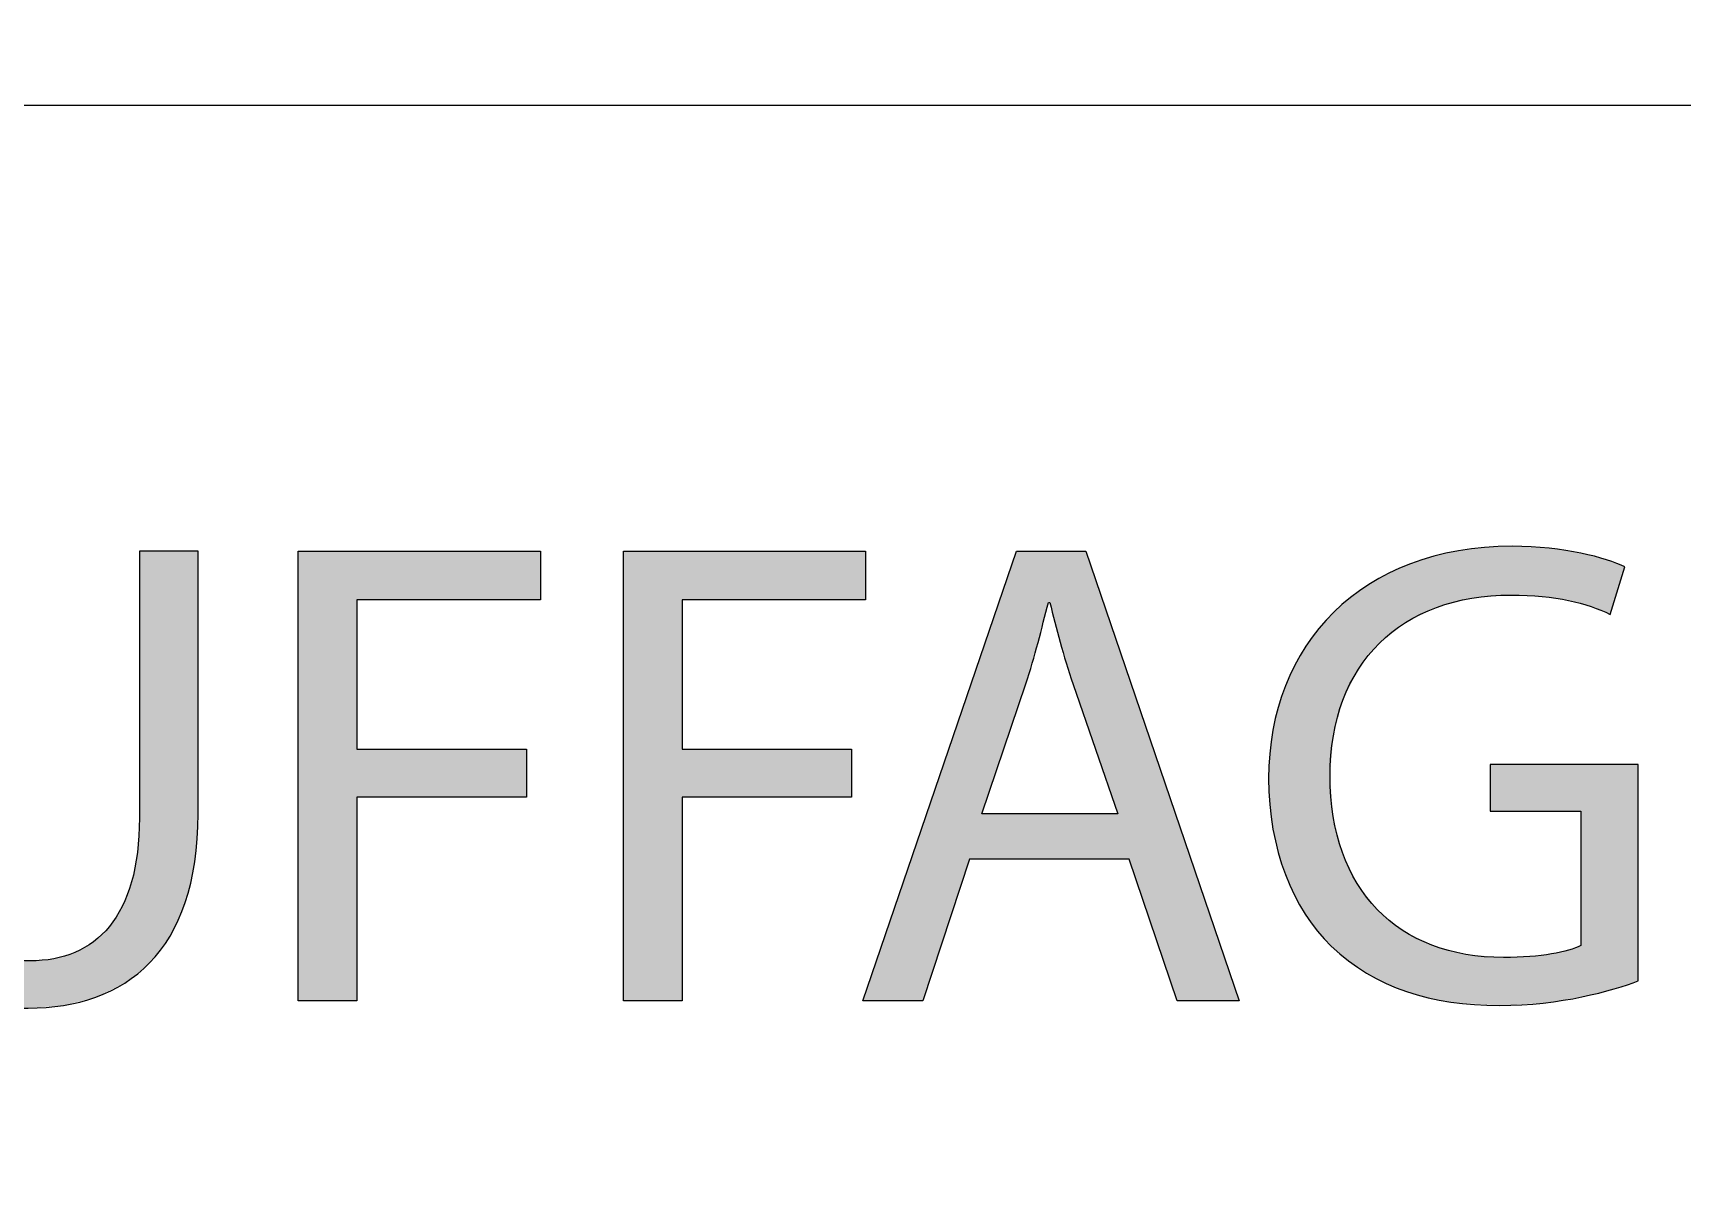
# Model space of a CAD drawing. Extents: x 0 to 360, y -268 to 0.
# Drawn here: x 241.78 to 249.19, y -200.81 to -195.67 of the extents above; entities that cross this region are included whole.
import ezdxf

# ---------------------------------------------------------------- set-up
doc = ezdxf.new("R2010")
doc.units = 0
doc.layers.add('LAYER_1', color=7, linetype='CONTINUOUS')

# ---------------------------------------------------------------- blocks, each defined once
blk = doc.blocks.new('*U201')
at = {"layer": 'LAYER_1', "color": 250}
for points in [[(241.033, -199.1918), (241.033, -198.0019), (241.0472, -199.4097)], [(241.0472, -199.4097), (241.0472, -198.0019), (241.0882, -199.5924)], [(241.0882, -199.5924), (241.0882, -198.0019), (241.118, -199.6712)], [(241.118, -199.6712), (241.118, -198.0019), (241.1536, -199.7418)], [(241.1536, -199.7418), (241.1536, -198.0019), (241.1946, -199.8046)], [(241.1946, -199.8046), (241.1946, -198.0019), (241.2408, -199.8598)], [(241.2408, -199.8598), (241.2408, -198.0019), (241.2919, -199.9076)], [(241.2919, -199.9076), (241.2919, -198.0019), (241.2969, -199.9113)], [(241.2969, -199.9113), (241.2969, -199.2011), (241.3061, -199.918)], [(242.2595, -199.894), (242.2517, -199.3349), (242.2595, -199.2011)], [(241.3061, -199.918), (241.3061, -199.3578), (241.3326, -199.9374)], [(242.2505, -199.902), (242.2244, -199.4886), (242.2505, -199.3561)], [(242.2517, -199.9011), (242.2505, -199.3561), (242.2517, -199.3349)], [(241.3326, -199.9374), (241.3326, -199.4911), (241.3475, -199.9483)], [(241.3475, -199.9483), (241.3475, -199.5301), (241.3748, -199.9617)], [(242.2244, -199.9207), (242.1933, -199.57), (242.2244, -199.4886)], [(241.3748, -199.9617), (241.3748, -199.6018), (241.4313, -199.9895)], [(242.1821, -199.9485), (242.1249, -199.6884), (242.1821, -199.5992)], [(242.1933, -199.9431), (242.1821, -199.5992), (242.1933, -199.57)], [(241.4313, -199.9895), (241.4313, -199.6906), (241.4711, -200.0091)], [(242.1249, -199.9764), (242.0632, -199.7478), (242.1249, -199.6884)], [(241.4711, -200.0091), (241.4711, -199.7296), (241.5004, -200.0166)], [(241.5004, -200.0166), (241.5004, -199.7584), (241.5806, -200.037)], [(242.0538, -200.0088), (241.9699, -199.805), (242.0538, -199.7568)], [(242.0632, -200.0064), (242.0538, -199.7568), (242.0632, -199.7478)], [(241.5806, -200.037), (241.5806, -199.8059), (241.6091, -200.0442)], [(241.6091, -200.0442), (241.6091, -199.8147), (241.6704, -200.0488)], [(241.6704, -200.0488), (241.6704, -199.8338), (241.7592, -200.0555)], [(241.8744, -200.0467), (241.7682, -199.8429), (241.8744, -199.8335)], [(241.9177, -200.0435), (241.8744, -199.8335), (241.9177, -199.8206)], [(241.9699, -200.0302), (241.9177, -199.8206), (241.9699, -199.805)]]:
    blk.add_solid(points, dxfattribs=at)
at = {"layer": 'LAYER_1', "color": 250, "extrusion": (0, 0, -1)}
for points in [[(-241.0472, -199.4097), (-241.033, -198.0019), (-241.0472, -198.0019)], [(-241.0882, -199.5924), (-241.0472, -198.0019), (-241.0882, -198.0019)], [(-241.118, -199.6712), (-241.0882, -198.0019), (-241.118, -198.0019)], [(-241.1536, -199.7418), (-241.118, -198.0019), (-241.1536, -198.0019)], [(-241.1946, -199.8046), (-241.1536, -198.0019), (-241.1946, -198.0019)], [(-241.2408, -199.8598), (-241.1946, -198.0019), (-241.2408, -198.0019)], [(-241.2919, -199.9076), (-241.2408, -198.0019), (-241.2919, -198.0019)], [(-241.2969, -199.9113), (-241.2919, -198.0019), (-241.2969, -198.0019)], [(-242.2595, -199.894), (-242.2595, -198.0019), (-242.3054, -199.852)], [(-242.3054, -199.852), (-242.2595, -198.0019), (-242.3054, -198.0019)], [(-242.3054, -199.852), (-242.3054, -198.0019), (-242.3539, -199.7956)], [(-242.3539, -199.7956), (-242.3054, -198.0019), (-242.3539, -198.0019)], [(-242.3539, -199.7956), (-242.3539, -198.0019), (-242.3969, -199.7318)], [(-242.3969, -199.7318), (-242.3539, -198.0019), (-242.3969, -198.0019)], [(-242.3969, -199.7318), (-242.3969, -198.0019), (-242.4343, -199.6603)], [(-242.4343, -199.6603), (-242.3969, -198.0019), (-242.4343, -198.0019)], [(-242.4343, -199.6603), (-242.4343, -198.0019), (-242.4655, -199.5811)], [(-242.4655, -199.5811), (-242.4343, -198.0019), (-242.4655, -198.0019)], [(-242.4655, -199.5811), (-242.4655, -198.0019), (-242.4903, -199.4939)], [(-242.4903, -199.4939), (-242.4655, -198.0019), (-242.4903, -198.0019)], [(-242.4903, -199.4939), (-242.4903, -198.0019), (-242.5085, -199.3986)], [(-242.5085, -199.3986), (-242.4903, -198.0019), (-242.5085, -198.0019)], [(-242.5085, -199.3986), (-242.5085, -198.0019), (-242.5234, -199.1828)], [(-242.5234, -199.1828), (-242.5085, -198.0019), (-242.5234, -198.0019)], [(-241.3061, -199.918), (-241.2969, -199.2011), (-241.3061, -199.3578)], [(-241.3326, -199.9374), (-241.3061, -199.3578), (-241.3326, -199.4911)], [(-242.2505, -199.902), (-242.2505, -199.3561), (-242.2517, -199.9011)], [(-242.2517, -199.9011), (-242.2517, -199.3349), (-242.2595, -199.894)], [(-241.3475, -199.9483), (-241.3326, -199.4911), (-241.3475, -199.5301)], [(-241.3748, -199.9617), (-241.3475, -199.5301), (-241.3748, -199.6018)], [(-242.2244, -199.9207), (-242.2244, -199.4886), (-242.2505, -199.902)], [(-241.4313, -199.9895), (-241.3748, -199.6018), (-241.4313, -199.6906)], [(-242.1821, -199.9485), (-242.1821, -199.5992), (-242.1933, -199.9431)], [(-242.1933, -199.9431), (-242.1933, -199.57), (-242.2244, -199.9207)], [(-241.4711, -200.0091), (-241.4313, -199.6906), (-241.4711, -199.7296)], [(-242.1249, -199.9764), (-242.1249, -199.6884), (-242.1821, -199.9485)], [(-241.5004, -200.0166), (-241.4711, -199.7296), (-241.5004, -199.7584)], [(-241.5806, -200.037), (-241.5004, -199.7584), (-241.5806, -199.8059)], [(-242.0538, -200.0088), (-242.0538, -199.7568), (-242.0632, -200.0064)], [(-242.0632, -200.0064), (-242.0632, -199.7478), (-242.1249, -199.9764)], [(-241.6091, -200.0442), (-241.5806, -199.8059), (-241.6091, -199.8147)], [(-241.6704, -200.0488), (-241.6091, -199.8147), (-241.6704, -199.8338)], [(-241.7592, -200.0555), (-241.6704, -199.8338), (-241.7592, -199.8421)], [(-241.8744, -200.0467), (-241.8744, -199.8335), (-241.9177, -200.0435)], [(-241.9177, -200.0435), (-241.9177, -199.8206), (-241.9699, -200.0302)], [(-241.9699, -200.0302), (-241.9699, -199.805), (-242.0538, -200.0088)], [(-241.7592, -200.0555), (-241.7592, -199.8421), (-241.7682, -200.0548)], [(-241.7682, -200.0548), (-241.7592, -199.8421), (-241.7682, -199.8429)], [(-241.7682, -200.0548), (-241.7682, -199.8429), (-241.8744, -200.0467)]]:
    blk.add_solid(points, dxfattribs=at)
blk = doc.blocks.new('*U202')
at = {"layer": 'LAYER_1', "color": 250, "extrusion": (0, 0, -1)}
for points in [[(-242.9733, -200.0228), (-242.9733, -198.0019), (-243.2372, -200.0228)], [(-243.2372, -200.0228), (-242.9733, -198.0019), (-243.2372, -198.0019)], [(-243.9985, -198.2206), (-243.9985, -198.0019), (-244.0619, -198.2206)], [(-244.0619, -198.2206), (-243.9985, -198.0019), (-244.0619, -198.0019)]]:
    blk.add_solid(points, dxfattribs=at)
at = {"layer": 'LAYER_1', "color": 250}
for points in [[(243.2372, -198.2206), (243.2372, -198.0019), (243.9985, -198.2206)], [(243.9985, -198.2206), (243.2372, -198.0019), (243.9985, -198.0019)], [(243.2372, -199.1081), (243.2372, -198.8921), (243.9985, -199.1081)], [(243.9985, -199.1081), (243.2372, -198.8921), (243.9985, -198.8921)]]:
    blk.add_solid(points, dxfattribs=at)
blk = doc.blocks.new('*U203')
at = {"layer": 'LAYER_1', "color": 250, "extrusion": (0, 0, -1)}
for points in [[(-244.434, -200.0228), (-244.434, -198.0019), (-244.6979, -200.0228)], [(-244.6979, -200.0228), (-244.434, -198.0019), (-244.6979, -198.0019)], [(-245.4593, -198.2206), (-245.4593, -198.0019), (-245.522, -198.2206)], [(-245.522, -198.2206), (-245.4593, -198.0019), (-245.522, -198.0019)]]:
    blk.add_solid(points, dxfattribs=at)
at = {"layer": 'LAYER_1', "color": 250}
for points in [[(244.6979, -198.2206), (244.6979, -198.0019), (245.4593, -198.2206)], [(245.4593, -198.2206), (244.6979, -198.0019), (245.4593, -198.0019)], [(244.6979, -199.1081), (244.6979, -198.8921), (245.4593, -199.1081)], [(245.4593, -199.1081), (244.6979, -198.8921), (245.4593, -198.8921)]]:
    blk.add_solid(points, dxfattribs=at)
blk = doc.blocks.new('*U204')
at = {"layer": 'LAYER_1', "color": 250}
for points in [[(246.2, -198.7227), (246.0442, -198.4581), (246.2, -198.0019)], [(246.3502, -198.2327), (246.3502, -198.0019), (246.3968, -198.4114)], [(246.3968, -198.4114), (246.3968, -198.0019), (246.4549, -198.6013)], [(246.4549, -198.6013), (246.4549, -198.0019), (246.5121, -198.7672)], [(246.5121, -198.7672), (246.5121, -198.0019), (246.6554, -199.1828)], [(246.0442, -199.3868), (245.9898, -198.6176), (246.0442, -198.4581)], [(246.7064, -199.3868), (246.7064, -198.5718), (246.9227, -200.0228)], [(245.9898, -199.3868), (245.7803, -199.2314), (245.9898, -198.6176)], [(245.7803, -200.0228), (245.5103, -200.0228), (245.7803, -199.2314)]]:
    blk.add_solid(points, dxfattribs=at)
at = {"layer": 'LAYER_1', "color": 250, "extrusion": (0, 0, -1)}
for points in [[(-246.2, -198.7227), (-246.2, -198.0019), (-246.242, -198.5986)], [(-246.242, -198.5986), (-246.2, -198.0019), (-246.242, -198.0019)], [(-246.242, -198.5986), (-246.242, -198.0019), (-246.2974, -198.4132)], [(-246.2974, -198.4132), (-246.242, -198.0019), (-246.2974, -198.0019)], [(-246.2974, -198.4132), (-246.2974, -198.0019), (-246.344, -198.2327)], [(-246.344, -198.2327), (-246.2974, -198.0019), (-246.344, -198.0019)], [(-246.344, -198.2327), (-246.344, -198.0019), (-246.3502, -198.2327)], [(-246.3502, -198.2327), (-246.344, -198.0019), (-246.3502, -198.0019)], [(-246.3968, -198.4114), (-246.3502, -198.0019), (-246.3968, -198.0019)], [(-246.4549, -198.6013), (-246.3968, -198.0019), (-246.4549, -198.0019)], [(-246.5121, -198.7672), (-246.4549, -198.0019), (-246.5121, -198.0019)], [(-246.6554, -199.1828), (-246.5121, -198.0019), (-246.6554, -198.4222)], [(-246.6554, -199.3868), (-246.6554, -198.4222), (-246.7064, -199.3868)], [(-246.7064, -199.3868), (-246.6554, -198.4222), (-246.7064, -198.5718)], [(-246.0442, -199.1828), (-246.0442, -198.4581), (-246.2, -198.7227)], [(-246.9227, -200.0228), (-246.7064, -198.5718), (-246.9227, -199.2063)], [(-245.9898, -199.3868), (-245.9898, -198.6176), (-246.0442, -199.3868)], [(-245.7803, -200.0228), (-245.7803, -199.2314), (-245.9898, -199.3868)], [(-246.0442, -199.3868), (-246.0442, -199.1828), (-246.2, -199.3868)], [(-246.2, -199.3868), (-246.0442, -199.1828), (-246.2, -199.1828)], [(-246.2, -199.3868), (-246.2, -199.1828), (-246.242, -199.3868)], [(-246.242, -199.3868), (-246.2, -199.1828), (-246.242, -199.1828)], [(-246.242, -199.3868), (-246.242, -199.1828), (-246.2974, -199.3868)], [(-246.2974, -199.3868), (-246.242, -199.1828), (-246.2974, -199.1828)], [(-246.2974, -199.3868), (-246.2974, -199.1828), (-246.344, -199.3868)], [(-246.344, -199.3868), (-246.2974, -199.1828), (-246.344, -199.1828)], [(-246.344, -199.3868), (-246.344, -199.1828), (-246.3502, -199.3868)], [(-246.3502, -199.3868), (-246.344, -199.1828), (-246.3502, -199.1828)], [(-246.3502, -199.3868), (-246.3502, -199.1828), (-246.3968, -199.3868)], [(-246.3968, -199.3868), (-246.3502, -199.1828), (-246.3968, -199.1828)], [(-246.3968, -199.3868), (-246.3968, -199.1828), (-246.4549, -199.3868)], [(-246.4549, -199.3868), (-246.3968, -199.1828), (-246.4549, -199.1828)], [(-246.4549, -199.3868), (-246.4549, -199.1828), (-246.5121, -199.3868)], [(-246.5121, -199.3868), (-246.4549, -199.1828), (-246.5121, -199.1828)], [(-246.5121, -199.3868), (-246.5121, -199.1828), (-246.6554, -199.3868)], [(-246.6554, -199.3868), (-246.5121, -199.1828), (-246.6554, -199.1828)], [(-246.9227, -200.0228), (-246.9227, -199.2063), (-247.2011, -200.0228)]]:
    blk.add_solid(points, dxfattribs=at)
blk = doc.blocks.new('*U205')
at = {"layer": 'LAYER_1', "color": 250}
for points in [[(248.3042, -198.2091), (248.2459, -197.9931), (248.3042, -197.9856)], [(248.329, -198.2071), (248.3042, -197.9856), (248.329, -197.9846)], [(248.3711, -198.2037), (248.329, -197.9846), (248.3711, -197.9829)], [(248.389, -198.2023), (248.3711, -197.9829), (248.389, -197.9821)], [(248.422, -198.1996), (248.389, -197.9821), (248.422, -197.9808)], [(248.4282, -198.1999), (248.422, -197.9808), (248.4282, -197.9805)], [(248.422, -198.1996), (248.422, -197.9808), (248.4282, -198.1999)], [(248.4282, -198.1999), (248.4282, -197.9805), (248.507, -198.2035)], [(248.507, -198.2035), (248.507, -197.9846), (248.5627, -198.206)], [(247.9711, -198.3122), (247.9528, -198.0668), (247.9711, -198.0588)], [(248.0498, -198.2738), (247.9711, -198.0588), (248.0498, -198.0335)], [(248.0672, -198.2653), (248.0498, -198.0335), (248.0672, -198.0278)], [(248.0754, -198.2613), (248.0672, -198.0278), (248.0754, -198.0252)], [(248.0876, -198.2553), (248.0754, -198.0252), (248.0876, -198.0225)], [(248.1518, -198.2385), (248.0876, -198.0225), (248.1518, -198.0083)], [(248.1865, -198.2293), (248.1518, -198.0083), (248.1865, -198.0006)], [(248.2194, -198.2207), (248.1865, -198.0006), (248.2194, -197.9964)], [(248.2459, -198.2138), (248.2194, -197.9964), (248.2459, -197.9931)], [(248.5627, -198.206), (248.5627, -197.9875), (248.5671, -198.2067)], [(248.5671, -198.2067), (248.5671, -197.9877), (248.5937, -198.2107)], [(248.5937, -198.2107), (248.5937, -197.9891), (248.6045, -198.2123)], [(248.6045, -198.2123), (248.6045, -197.9908), (248.6813, -198.2239)], [(248.6813, -198.2239), (248.6813, -198.0027), (248.6815, -198.2239)], [(248.6815, -198.2239), (248.6815, -198.0027), (248.7365, -198.2389)], [(248.7365, -198.2389), (248.7365, -198.0113), (248.7369, -198.239)], [(248.7369, -198.239), (248.7369, -198.0114), (248.7412, -198.2402)], [(248.7412, -198.2402), (248.7412, -198.0125), (248.7821, -198.2514)], [(248.7821, -198.2514), (248.7821, -198.0231), (248.8518, -198.2796)], [(248.8518, -198.2796), (248.8518, -198.0413), (248.8685, -198.2864)], [(247.8216, -198.4267), (247.7839, -198.1518), (247.8216, -198.1306)], [(247.8314, -198.4159), (247.8216, -198.1306), (247.8314, -198.1251)], [(247.8609, -198.3926), (247.8314, -198.1251), (247.8609, -198.1085)], [(247.8739, -198.3823), (247.8609, -198.1085), (247.8739, -198.1012)], [(247.9341, -198.3348), (247.8739, -198.1012), (247.9341, -198.075)], [(247.9488, -198.3231), (247.9341, -198.075), (247.9488, -198.0686)], [(247.9528, -198.3212), (247.9488, -198.0686), (247.9528, -198.0668)], [(247.7313, -198.5439), (247.7014, -198.2104), (247.7313, -198.1891)], [(247.737, -198.5324), (247.7313, -198.1891), (247.737, -198.1851)], [(247.774, -198.4812), (247.737, -198.1851), (247.774, -198.1588)], [(247.7812, -198.4712), (247.774, -198.1588), (247.7812, -198.1537)], [(247.7839, -198.4683), (247.7812, -198.1537), (247.7839, -198.1518)], [(247.6237, -198.8401), (247.6152, -198.2888), (247.6237, -198.2795)], [(247.6244, -198.8317), (247.6237, -198.2795), (247.6244, -198.2787)], [(247.6266, -198.8236), (247.6244, -198.2787), (247.6266, -198.2764)], [(247.6648, -198.6813), (247.6266, -198.2764), (247.6648, -198.2426)], [(247.6674, -198.6714), (247.6648, -198.2426), (247.6674, -198.2403)], [(247.6921, -198.6221), (247.6674, -198.2403), (247.6921, -198.2185)], [(247.7014, -198.6036), (247.6921, -198.2185), (247.7014, -198.2104)], [(247.5597, -199.7162), (247.5532, -198.3582), (247.5597, -198.3494)], [(247.6097, -199.7708), (247.5597, -198.3494), (247.6097, -198.2948)], [(247.5597, -199.7162), (247.5597, -198.3494), (247.6097, -199.7708)], [(247.6152, -198.9445), (247.6097, -198.2948), (247.6152, -198.2888)], [(247.501, -199.6368), (247.4979, -198.4345), (247.501, -198.4291)], [(247.5532, -199.7091), (247.501, -198.4291), (247.5532, -198.3582)], [(247.501, -199.6368), (247.501, -198.4291), (247.5532, -199.7091)], [(247.5532, -199.7091), (247.5532, -198.3582), (247.5597, -199.7162)], [(247.4979, -199.6325), (247.4508, -198.5151), (247.4979, -198.4345)], [(247.4979, -199.6325), (247.4979, -198.4345), (247.501, -199.6368)], [(247.4497, -199.5478), (247.4092, -198.6068), (247.4497, -198.5174)], [(247.4508, -199.5496), (247.4497, -198.5174), (247.4508, -198.5151)], [(247.4497, -199.5478), (247.4497, -198.5174), (247.4508, -199.5496)], [(247.4508, -199.5496), (247.4508, -198.5151), (247.4979, -199.6325)], [(247.4091, -199.4553), (247.3768, -198.7028), (247.4091, -198.6069)], [(247.4092, -199.4555), (247.4091, -198.6069), (247.4092, -198.6068)], [(247.4091, -199.4553), (247.4091, -198.6069), (247.4092, -199.4555)], [(247.4092, -199.4555), (247.4092, -198.6068), (247.4497, -199.5478)], [(247.3763, -199.3544), (247.353, -198.8048), (247.3763, -198.7042)], [(247.3768, -199.3563), (247.3763, -198.7042), (247.3768, -198.7028)], [(247.3763, -199.3544), (247.3763, -198.7042), (247.3768, -199.3563)], [(247.3768, -199.3563), (247.3768, -198.7028), (247.4091, -199.4553)], [(247.3526, -199.2481), (247.3384, -198.9123), (247.3526, -198.8064)], [(247.353, -199.251), (247.3526, -198.8064), (247.353, -198.8048)], [(247.3526, -199.2481), (247.3526, -198.8064), (247.353, -199.251)], [(247.353, -199.251), (247.353, -198.8048), (247.3763, -199.3544)], [(247.3382, -199.1369), (247.3334, -199.0244), (247.3382, -198.9133)], [(247.3384, -199.1401), (247.3382, -198.9133), (247.3384, -198.9123)], [(247.3382, -199.1369), (247.3382, -198.9133), (247.3384, -199.1401)], [(247.3384, -199.1401), (247.3384, -198.9123), (247.3526, -199.2481)], [(247.6097, -199.7708), (247.6097, -199.012), (247.6152, -199.7768)], [(247.6152, -199.7768), (247.6152, -199.0835), (247.6237, -199.7841)], [(247.6237, -199.7841), (247.6237, -199.1943), (247.6244, -199.7846)], [(247.6244, -199.7846), (247.6244, -199.197), (247.6266, -199.7865)], [(247.6266, -199.7865), (247.6266, -199.2055), (247.6648, -199.8191)], [(247.6648, -199.8191), (247.6648, -199.3558), (247.6674, -199.8214)], [(247.6674, -199.8214), (247.6674, -199.3614), (247.6921, -199.8424)], [(247.6921, -199.8424), (247.6921, -199.4132), (247.7014, -199.8487)], [(247.7014, -199.8487), (247.7014, -199.4327), (247.7313, -199.8691)], [(247.7313, -199.8691), (247.7313, -199.4955), (247.737, -199.873)], [(247.737, -199.873), (247.737, -199.5029), (247.774, -199.8981)], [(247.774, -199.8981), (247.774, -199.5508), (247.7812, -199.9019)], [(247.7812, -199.9019), (247.7812, -199.5601), (247.7839, -199.9033)], [(247.7839, -199.9033), (247.7839, -199.5635), (247.8216, -199.9233)], [(247.8216, -199.9233), (247.8216, -199.6122), (247.8314, -199.9285)], [(247.8314, -199.9285), (247.8314, -199.6203), (247.8609, -199.9441)], [(247.8609, -199.9441), (247.8609, -199.6446), (247.8739, -199.9493)], [(247.8739, -199.9493), (247.8739, -199.6553), (247.9341, -199.9734)], [(247.9341, -199.9734), (247.9341, -199.7049), (247.9488, -199.9793)], [(247.9488, -199.9793), (247.9488, -199.7124), (247.9528, -199.9809)], [(247.9528, -199.9809), (247.9528, -199.7144), (247.9711, -199.9862)], [(247.9711, -199.9862), (247.9711, -199.7237), (248.0498, -200.0088)], [(248.0498, -200.0088), (248.0498, -199.7636), (248.0672, -200.0122)], [(248.0672, -200.0122), (248.0672, -199.7724), (248.0754, -200.0137)], [(248.0754, -200.0137), (248.0754, -199.7747), (248.0876, -200.0161)], [(248.0876, -200.0161), (248.0876, -199.778), (248.1518, -200.0283)], [(248.1518, -200.0283), (248.1518, -199.7954), (248.1865, -200.0307)], [(248.1865, -200.0307), (248.1865, -199.8048), (248.2194, -200.033)], [(248.2194, -200.033), (248.2194, -199.8138), (248.2459, -200.0348)], [(248.2459, -200.0348), (248.2459, -199.8159), (248.3042, -200.0388)], [(248.3042, -200.0388), (248.3042, -199.8208), (248.329, -200.0405)], [(248.329, -200.0405), (248.329, -199.8228), (248.3711, -200.0434)], [(248.422, -200.0406), (248.389, -199.8278), (248.422, -199.8266)], [(248.4282, -200.0402), (248.422, -199.8266), (248.4282, -199.8264)], [(248.507, -200.0358), (248.4282, -199.8264), (248.507, -199.8235)], [(248.5627, -200.0327), (248.507, -199.8235), (248.5627, -199.8169)], [(248.5671, -200.0324), (248.5627, -199.8169), (248.5671, -199.8164)], [(248.5937, -200.0282), (248.5671, -199.8164), (248.5937, -199.8132)], [(248.6045, -200.0265), (248.5937, -199.8132), (248.6045, -199.812)], [(248.6813, -200.0144), (248.6045, -199.812), (248.6813, -199.7948)], [(248.6815, -200.0143), (248.6813, -199.7948), (248.6815, -199.7947)], [(248.7365, -200.0056), (248.6815, -199.7947), (248.7365, -199.7738)], [(248.7369, -200.0056), (248.7365, -199.7738), (248.7369, -199.7737)]]:
    blk.add_solid(points, dxfattribs=at)
at = {"layer": 'LAYER_1', "color": 250, "extrusion": (0, 0, -1)}
for points in [[(-248.3042, -198.2091), (-248.3042, -197.9856), (-248.329, -198.2071)], [(-248.329, -198.2071), (-248.329, -197.9846), (-248.3711, -198.2037)], [(-248.3711, -198.2037), (-248.3711, -197.9829), (-248.389, -198.2023)], [(-248.389, -198.2023), (-248.389, -197.9821), (-248.422, -198.1996)], [(-248.507, -198.2035), (-248.4282, -197.9805), (-248.507, -197.9846)], [(-248.5627, -198.206), (-248.507, -197.9846), (-248.5627, -197.9875)], [(-247.9711, -198.3122), (-247.9711, -198.0588), (-248.0498, -198.2738)], [(-248.0498, -198.2738), (-248.0498, -198.0335), (-248.0672, -198.2653)], [(-248.0672, -198.2653), (-248.0672, -198.0278), (-248.0754, -198.2613)], [(-248.0754, -198.2613), (-248.0754, -198.0252), (-248.0876, -198.2553)], [(-248.0876, -198.2553), (-248.0876, -198.0225), (-248.1518, -198.2385)], [(-248.1518, -198.2385), (-248.1518, -198.0083), (-248.1865, -198.2293)], [(-248.1865, -198.2293), (-248.1865, -198.0006), (-248.2194, -198.2207)], [(-248.2194, -198.2207), (-248.2194, -197.9964), (-248.2459, -198.2138)], [(-248.2459, -198.2138), (-248.2459, -197.9931), (-248.3042, -198.2091)], [(-248.5671, -198.2067), (-248.5627, -197.9875), (-248.5671, -197.9877)], [(-248.5937, -198.2107), (-248.5671, -197.9877), (-248.5937, -197.9891)], [(-248.6045, -198.2123), (-248.5937, -197.9891), (-248.6045, -197.9908)], [(-248.6813, -198.2239), (-248.6045, -197.9908), (-248.6813, -198.0027)], [(-248.6815, -198.2239), (-248.6813, -198.0027), (-248.6815, -198.0027)], [(-248.7365, -198.2389), (-248.6815, -198.0027), (-248.7365, -198.0113)], [(-248.7369, -198.239), (-248.7365, -198.0113), (-248.7369, -198.0114)], [(-248.7412, -198.2402), (-248.7369, -198.0114), (-248.7412, -198.0125)], [(-248.7821, -198.2514), (-248.7412, -198.0125), (-248.7821, -198.0231)], [(-248.8518, -198.2796), (-248.7821, -198.0231), (-248.8518, -198.0413)], [(-248.8685, -198.2864), (-248.8518, -198.0413), (-248.8685, -198.0478)], [(-248.8685, -198.2864), (-248.8685, -198.0478), (-248.8861, -198.2297)], [(-248.8861, -198.2297), (-248.8685, -198.0478), (-248.8861, -198.0546)], [(-248.8861, -198.2297), (-248.8861, -198.0546), (-248.9347, -198.0735)], [(-247.8216, -198.4267), (-247.8216, -198.1306), (-247.8314, -198.4159)], [(-247.8314, -198.4159), (-247.8314, -198.1251), (-247.8609, -198.3926)], [(-247.8609, -198.3926), (-247.8609, -198.1085), (-247.8739, -198.3823)], [(-247.8739, -198.3823), (-247.8739, -198.1012), (-247.9341, -198.3348)], [(-247.9341, -198.3348), (-247.9341, -198.075), (-247.9488, -198.3231)], [(-247.9488, -198.3231), (-247.9488, -198.0686), (-247.9528, -198.3212)], [(-247.9528, -198.3212), (-247.9528, -198.0668), (-247.9711, -198.3122)], [(-247.7313, -198.5439), (-247.7313, -198.1891), (-247.737, -198.5324)], [(-247.737, -198.5324), (-247.737, -198.1851), (-247.774, -198.4812)], [(-247.774, -198.4812), (-247.774, -198.1588), (-247.7812, -198.4712)], [(-247.7812, -198.4712), (-247.7812, -198.1537), (-247.7839, -198.4683)], [(-247.7839, -198.4683), (-247.7839, -198.1518), (-247.8216, -198.4267)], [(-247.6237, -198.8401), (-247.6237, -198.2795), (-247.6244, -198.8317)], [(-247.6244, -198.8317), (-247.6244, -198.2787), (-247.6266, -198.8236)], [(-247.6266, -198.8236), (-247.6266, -198.2764), (-247.6648, -198.6813)], [(-247.6648, -198.6813), (-247.6648, -198.2426), (-247.6674, -198.6714)], [(-247.6674, -198.6714), (-247.6674, -198.2403), (-247.6921, -198.6221)], [(-247.6921, -198.6221), (-247.6921, -198.2185), (-247.7014, -198.6036)], [(-247.7014, -198.6036), (-247.7014, -198.2104), (-247.7313, -198.5439)], [(-247.6097, -199.012), (-247.6097, -198.2948), (-247.6152, -198.9445)], [(-247.6152, -198.9445), (-247.6152, -198.2888), (-247.6237, -198.8401)], [(-247.6152, -199.7768), (-247.6097, -199.012), (-247.6152, -199.0835)], [(-248.329, -199.1711), (-248.329, -198.961), (-248.3711, -199.1711)], [(-248.3711, -199.1711), (-248.329, -198.961), (-248.3711, -198.961)], [(-248.3711, -199.1711), (-248.3711, -198.961), (-248.389, -199.1711)], [(-248.389, -199.1711), (-248.3711, -198.961), (-248.389, -198.961)], [(-248.389, -199.1711), (-248.389, -198.961), (-248.422, -199.1711)], [(-248.422, -199.1711), (-248.389, -198.961), (-248.422, -198.961)], [(-248.422, -199.1711), (-248.422, -198.961), (-248.4282, -199.1711)], [(-248.4282, -199.1711), (-248.422, -198.961), (-248.4282, -198.961)], [(-248.4282, -199.1711), (-248.4282, -198.961), (-248.507, -199.1711)], [(-248.507, -199.1711), (-248.4282, -198.961), (-248.507, -198.961)], [(-248.507, -199.1711), (-248.507, -198.961), (-248.5627, -199.1711)], [(-248.5627, -199.1711), (-248.507, -198.961), (-248.5627, -198.961)], [(-248.5627, -199.1711), (-248.5627, -198.961), (-248.5671, -199.1711)], [(-248.5671, -199.1711), (-248.5627, -198.961), (-248.5671, -198.961)], [(-248.5671, -199.1711), (-248.5671, -198.961), (-248.5937, -199.1711)], [(-248.5937, -199.1711), (-248.5671, -198.961), (-248.5937, -198.961)], [(-248.5937, -199.1711), (-248.5937, -198.961), (-248.6045, -199.1711)], [(-248.6045, -199.1711), (-248.5937, -198.961), (-248.6045, -198.961)], [(-248.6045, -199.1711), (-248.6045, -198.961), (-248.6813, -199.1711)], [(-248.6813, -199.1711), (-248.6045, -198.961), (-248.6813, -198.961)], [(-248.6813, -199.1711), (-248.6813, -198.961), (-248.6815, -199.1711)], [(-248.6815, -199.1711), (-248.6813, -198.961), (-248.6815, -198.961)], [(-248.6815, -199.1711), (-248.6815, -198.961), (-248.7365, -199.1711)], [(-248.7365, -199.1711), (-248.6815, -198.961), (-248.7365, -198.961)], [(-248.7365, -199.1711), (-248.7365, -198.961), (-248.7369, -199.1711)], [(-248.7369, -199.1711), (-248.7365, -198.961), (-248.7369, -198.961)], [(-248.7369, -200.0056), (-248.7369, -198.961), (-248.7412, -200.0049)], [(-248.7412, -200.0049), (-248.7369, -198.961), (-248.7412, -198.961)], [(-248.7412, -200.0049), (-248.7412, -198.961), (-248.7821, -199.9947)], [(-248.7821, -199.9947), (-248.7412, -198.961), (-248.7821, -198.961)], [(-248.7821, -199.9947), (-248.7821, -198.961), (-248.8518, -199.9774)], [(-248.8518, -199.9774), (-248.7821, -198.961), (-248.8518, -198.961)], [(-248.8518, -199.9774), (-248.8518, -198.961), (-248.8685, -199.9732)], [(-248.8685, -199.9732), (-248.8518, -198.961), (-248.8685, -198.961)], [(-248.8685, -199.9732), (-248.8685, -198.961), (-248.8861, -199.9689)], [(-248.8861, -199.9689), (-248.8685, -198.961), (-248.8861, -198.961)], [(-248.8861, -199.9689), (-248.8861, -198.961), (-248.9347, -199.9526)], [(-248.9347, -199.9526), (-248.8861, -198.961), (-248.9347, -198.961)], [(-248.9347, -199.9526), (-248.9347, -198.961), (-248.9946, -199.9325)], [(-248.9946, -199.9325), (-248.9347, -198.961), (-248.9946, -198.961)], [(-247.6237, -199.7841), (-247.6152, -199.0835), (-247.6237, -199.1943)], [(-247.6244, -199.7846), (-247.6237, -199.1943), (-247.6244, -199.197)], [(-247.6266, -199.7865), (-247.6244, -199.197), (-247.6266, -199.2055)], [(-247.6648, -199.8191), (-247.6266, -199.2055), (-247.6648, -199.3558)], [(-247.6674, -199.8214), (-247.6648, -199.3558), (-247.6674, -199.3614)], [(-247.6921, -199.8424), (-247.6674, -199.3614), (-247.6921, -199.4132)], [(-247.7014, -199.8487), (-247.6921, -199.4132), (-247.7014, -199.4327)], [(-247.7313, -199.8691), (-247.7014, -199.4327), (-247.7313, -199.4955)], [(-247.737, -199.873), (-247.7313, -199.4955), (-247.737, -199.5029)], [(-247.774, -199.8981), (-247.737, -199.5029), (-247.774, -199.5508)], [(-247.7812, -199.9019), (-247.774, -199.5508), (-247.7812, -199.5601)], [(-247.7839, -199.9033), (-247.7812, -199.5601), (-247.7839, -199.5635)], [(-247.8216, -199.9233), (-247.7839, -199.5635), (-247.8216, -199.6122)], [(-247.8314, -199.9285), (-247.8216, -199.6122), (-247.8314, -199.6203)], [(-247.8609, -199.9441), (-247.8314, -199.6203), (-247.8609, -199.6446)], [(-247.8739, -199.9493), (-247.8609, -199.6446), (-247.8739, -199.6553)], [(-247.9341, -199.9734), (-247.8739, -199.6553), (-247.9341, -199.7049)], [(-247.9488, -199.9793), (-247.9341, -199.7049), (-247.9488, -199.7124)], [(-247.9528, -199.9809), (-247.9488, -199.7124), (-247.9528, -199.7144)], [(-247.9711, -199.9862), (-247.9528, -199.7144), (-247.9711, -199.7237)], [(-248.0498, -200.0088), (-247.9711, -199.7237), (-248.0498, -199.7636)], [(-248.0672, -200.0122), (-248.0498, -199.7636), (-248.0672, -199.7724)], [(-248.0754, -200.0137), (-248.0672, -199.7724), (-248.0754, -199.7747)], [(-248.0876, -200.0161), (-248.0754, -199.7747), (-248.0876, -199.778)], [(-248.1518, -200.0283), (-248.0876, -199.778), (-248.1518, -199.7954)], [(-248.1865, -200.0307), (-248.1518, -199.7954), (-248.1865, -199.8048)], [(-248.2194, -200.033), (-248.1865, -199.8048), (-248.2194, -199.8138)], [(-248.2459, -200.0348), (-248.2194, -199.8138), (-248.2459, -199.8159)], [(-248.3042, -200.0388), (-248.2459, -199.8159), (-248.3042, -199.8208)], [(-248.329, -200.0405), (-248.3042, -199.8208), (-248.329, -199.8228)], [(-248.3711, -200.0434), (-248.329, -199.8228), (-248.3711, -199.8263)], [(-248.3711, -200.0434), (-248.3711, -199.8263), (-248.389, -200.0424)], [(-248.389, -200.0424), (-248.3711, -199.8263), (-248.389, -199.8278)], [(-248.389, -200.0424), (-248.389, -199.8278), (-248.422, -200.0406)], [(-248.422, -200.0406), (-248.422, -199.8266), (-248.4282, -200.0402)], [(-248.4282, -200.0402), (-248.4282, -199.8264), (-248.507, -200.0358)], [(-248.507, -200.0358), (-248.507, -199.8235), (-248.5627, -200.0327)], [(-248.5627, -200.0327), (-248.5627, -199.8169), (-248.5671, -200.0324)], [(-248.5671, -200.0324), (-248.5671, -199.8164), (-248.5937, -200.0282)], [(-248.5937, -200.0282), (-248.5937, -199.8132), (-248.6045, -200.0265)], [(-248.6045, -200.0265), (-248.6045, -199.812), (-248.6813, -200.0144)], [(-248.6813, -200.0144), (-248.6813, -199.7948), (-248.6815, -200.0143)], [(-248.6815, -200.0143), (-248.6815, -199.7947), (-248.7365, -200.0056)], [(-248.7365, -200.0056), (-248.7365, -199.7738), (-248.7369, -200.0056)]]:
    blk.add_solid(points, dxfattribs=at)
blk = doc.blocks.new('BLOCK_25')
at = {"layer": 'LAYER_1'}
for points in [[(242.9733, -198.0019), (244.0619, -198.0019), (244.0619, -198.2206), (243.2372, -198.2206), (243.2372, -198.8921), (243.9985, -198.8921), (243.9985, -199.1081), (243.2372, -199.1081), (243.2372, -200.0228), (242.9733, -200.0228), (242.9733, -198.0019)], [(244.434, -198.0019), (245.522, -198.0019), (245.522, -198.2206), (244.6979, -198.2206), (244.6979, -198.8921), (245.4593, -198.8921), (245.4593, -199.1081), (244.6979, -199.1081), (244.6979, -200.0228), (244.434, -200.0228), (244.434, -198.0019)], [(245.9898, -199.3868), (245.7803, -200.0228), (245.5103, -200.0228), (246.2, -198.0019), (246.5121, -198.0019), (247.2011, -200.0228), (246.9227, -200.0228), (246.7064, -199.3868), (245.9898, -199.3868)]]:
    blk.add_lwpolyline(points, dxfattribs=at)
for points, knots in [([(248.9946, -199.9325), (248.8775, -199.9776), (248.6439, -200.0434), (248.3711, -200.0434), (248.0651, -200.0434), (247.8136, -199.9656), (247.6152, -199.7768), (247.4416, -199.6087), (247.3334, -199.3389), (247.3334, -199.0244), (247.3334, -198.4215), (247.7503, -197.9805), (248.4282, -197.9805), (248.6618, -197.9805), (248.8479, -198.0315), (248.9347, -198.0735), (248.9347, -198.0735), (248.8685, -198.2864), (248.8685, -198.2864), (248.761, -198.2354), (248.626, -198.1996), (248.422, -198.1996), (247.9301, -198.1996), (247.6097, -198.5055), (247.6097, -199.012), (247.6097, -199.5249), (247.9149, -199.8278), (248.389, -199.8278), (248.5598, -199.8278), (248.677, -199.8037), (248.7369, -199.7737), (248.7369, -199.7737), (248.7369, -199.1711), (248.7369, -199.1711), (248.7369, -199.1711), (248.329, -199.1711), (248.329, -199.1711), (248.329, -199.1711), (248.329, -198.961), (248.329, -198.961), (248.329, -198.961), (248.9946, -198.961), (248.9946, -198.961), (248.9946, -198.961), (248.9946, -199.9325), (248.9946, -199.9325)], [0, 0, 0, 0, 1, 1, 1, 2, 2, 2, 3, 3, 3, 4, 4, 4, 5, 5, 5, 6, 6, 6, 7, 7, 7, 8, 8, 8, 9, 9, 9, 10, 10, 10, 11, 11, 11, 12, 12, 12, 13, 13, 13, 14, 14, 14, 15, 15, 15, 15]), ([(241.2969, -198.0019), (241.2969, -198.0019), (241.2969, -199.2011), (241.2969, -199.2011), (241.2969, -199.6507), (241.4981, -199.8429), (241.7682, -199.8429), (242.0645, -199.8429), (242.2595, -199.6448), (242.2595, -199.2011), (242.2595, -199.2011), (242.2595, -198.0019), (242.2595, -198.0019), (242.2595, -198.0019), (242.5234, -198.0019), (242.5234, -198.0019), (242.5234, -198.0019), (242.5234, -199.1828), (242.5234, -199.1828), (242.5234, -199.8037), (242.1968, -200.0555), (241.7592, -200.0555), (241.3451, -200.0555), (241.033, -199.8216), (241.033, -199.1918), (241.033, -199.1918), (241.033, -198.0019), (241.033, -198.0019), (241.033, -198.0019), (241.2969, -198.0019), (241.2969, -198.0019)], [0, 0, 0, 0, 1, 1, 1, 2, 2, 2, 3, 3, 3, 4, 4, 4, 5, 5, 5, 6, 6, 6, 7, 7, 7, 8, 8, 8, 9, 9, 9, 10, 10, 10, 10]), ([(246.6554, -199.1828), (246.6554, -199.1828), (246.4549, -198.6013), (246.4549, -198.6013), (246.4101, -198.4697), (246.3798, -198.3495), (246.3502, -198.2327), (246.3502, -198.2327), (246.344, -198.2327), (246.344, -198.2327), (246.3136, -198.3495), (246.284, -198.4752), (246.242, -198.5986), (246.242, -198.5986), (246.0442, -199.1828), (246.0442, -199.1828), (246.0442, -199.1828), (246.6554, -199.1828), (246.6554, -199.1828)], [0, 0, 0, 0, 1, 1, 1, 2, 2, 2, 3, 3, 3, 4, 4, 4, 5, 5, 5, 6, 6, 6, 6])]:
    blk.add_open_spline(points, degree=3, knots=knots, dxfattribs=at)
at = {"layer": 'LAYER_1', "color": 250}
for name in ['*U205', '*U201', '*U202', '*U203', '*U204']:
    blk.add_blockref(name, (0, 0), dxfattribs=at)
blk = doc.blocks.new('BLOCK_20')
at = {"layer": 'LAYER_1', "color": 250}
for points in [[(267.0001, -196.0003), (218.9665, -196.0003), (218.9665, -140.0002), (267.0001, -140.0002), (267.0001, -196.0003)], [(275.0003, -196.0003), (211.0441, -196.0003), (211.0441, -251.9998), (275.0003, -251.9998), (275.0003, -196.0003)]]:
    blk.add_lwpolyline(points, dxfattribs=at)
at = {"layer": 'LAYER_1'}
blk.add_blockref('BLOCK_25', (0, 0), dxfattribs=at)
blk = doc.blocks.new('BLOCK_17')
at = {"layer": 'LAYER_1'}
blk.add_blockref('BLOCK_20', (0, 0), dxfattribs=at)

msp = doc.modelspace()

# ---------------------------------------------------------------- block references
at = {"layer": 'LAYER_1'}
msp.add_blockref('BLOCK_17', (0, 0), dxfattribs=at)

doc.saveas('drawing.dxf')
